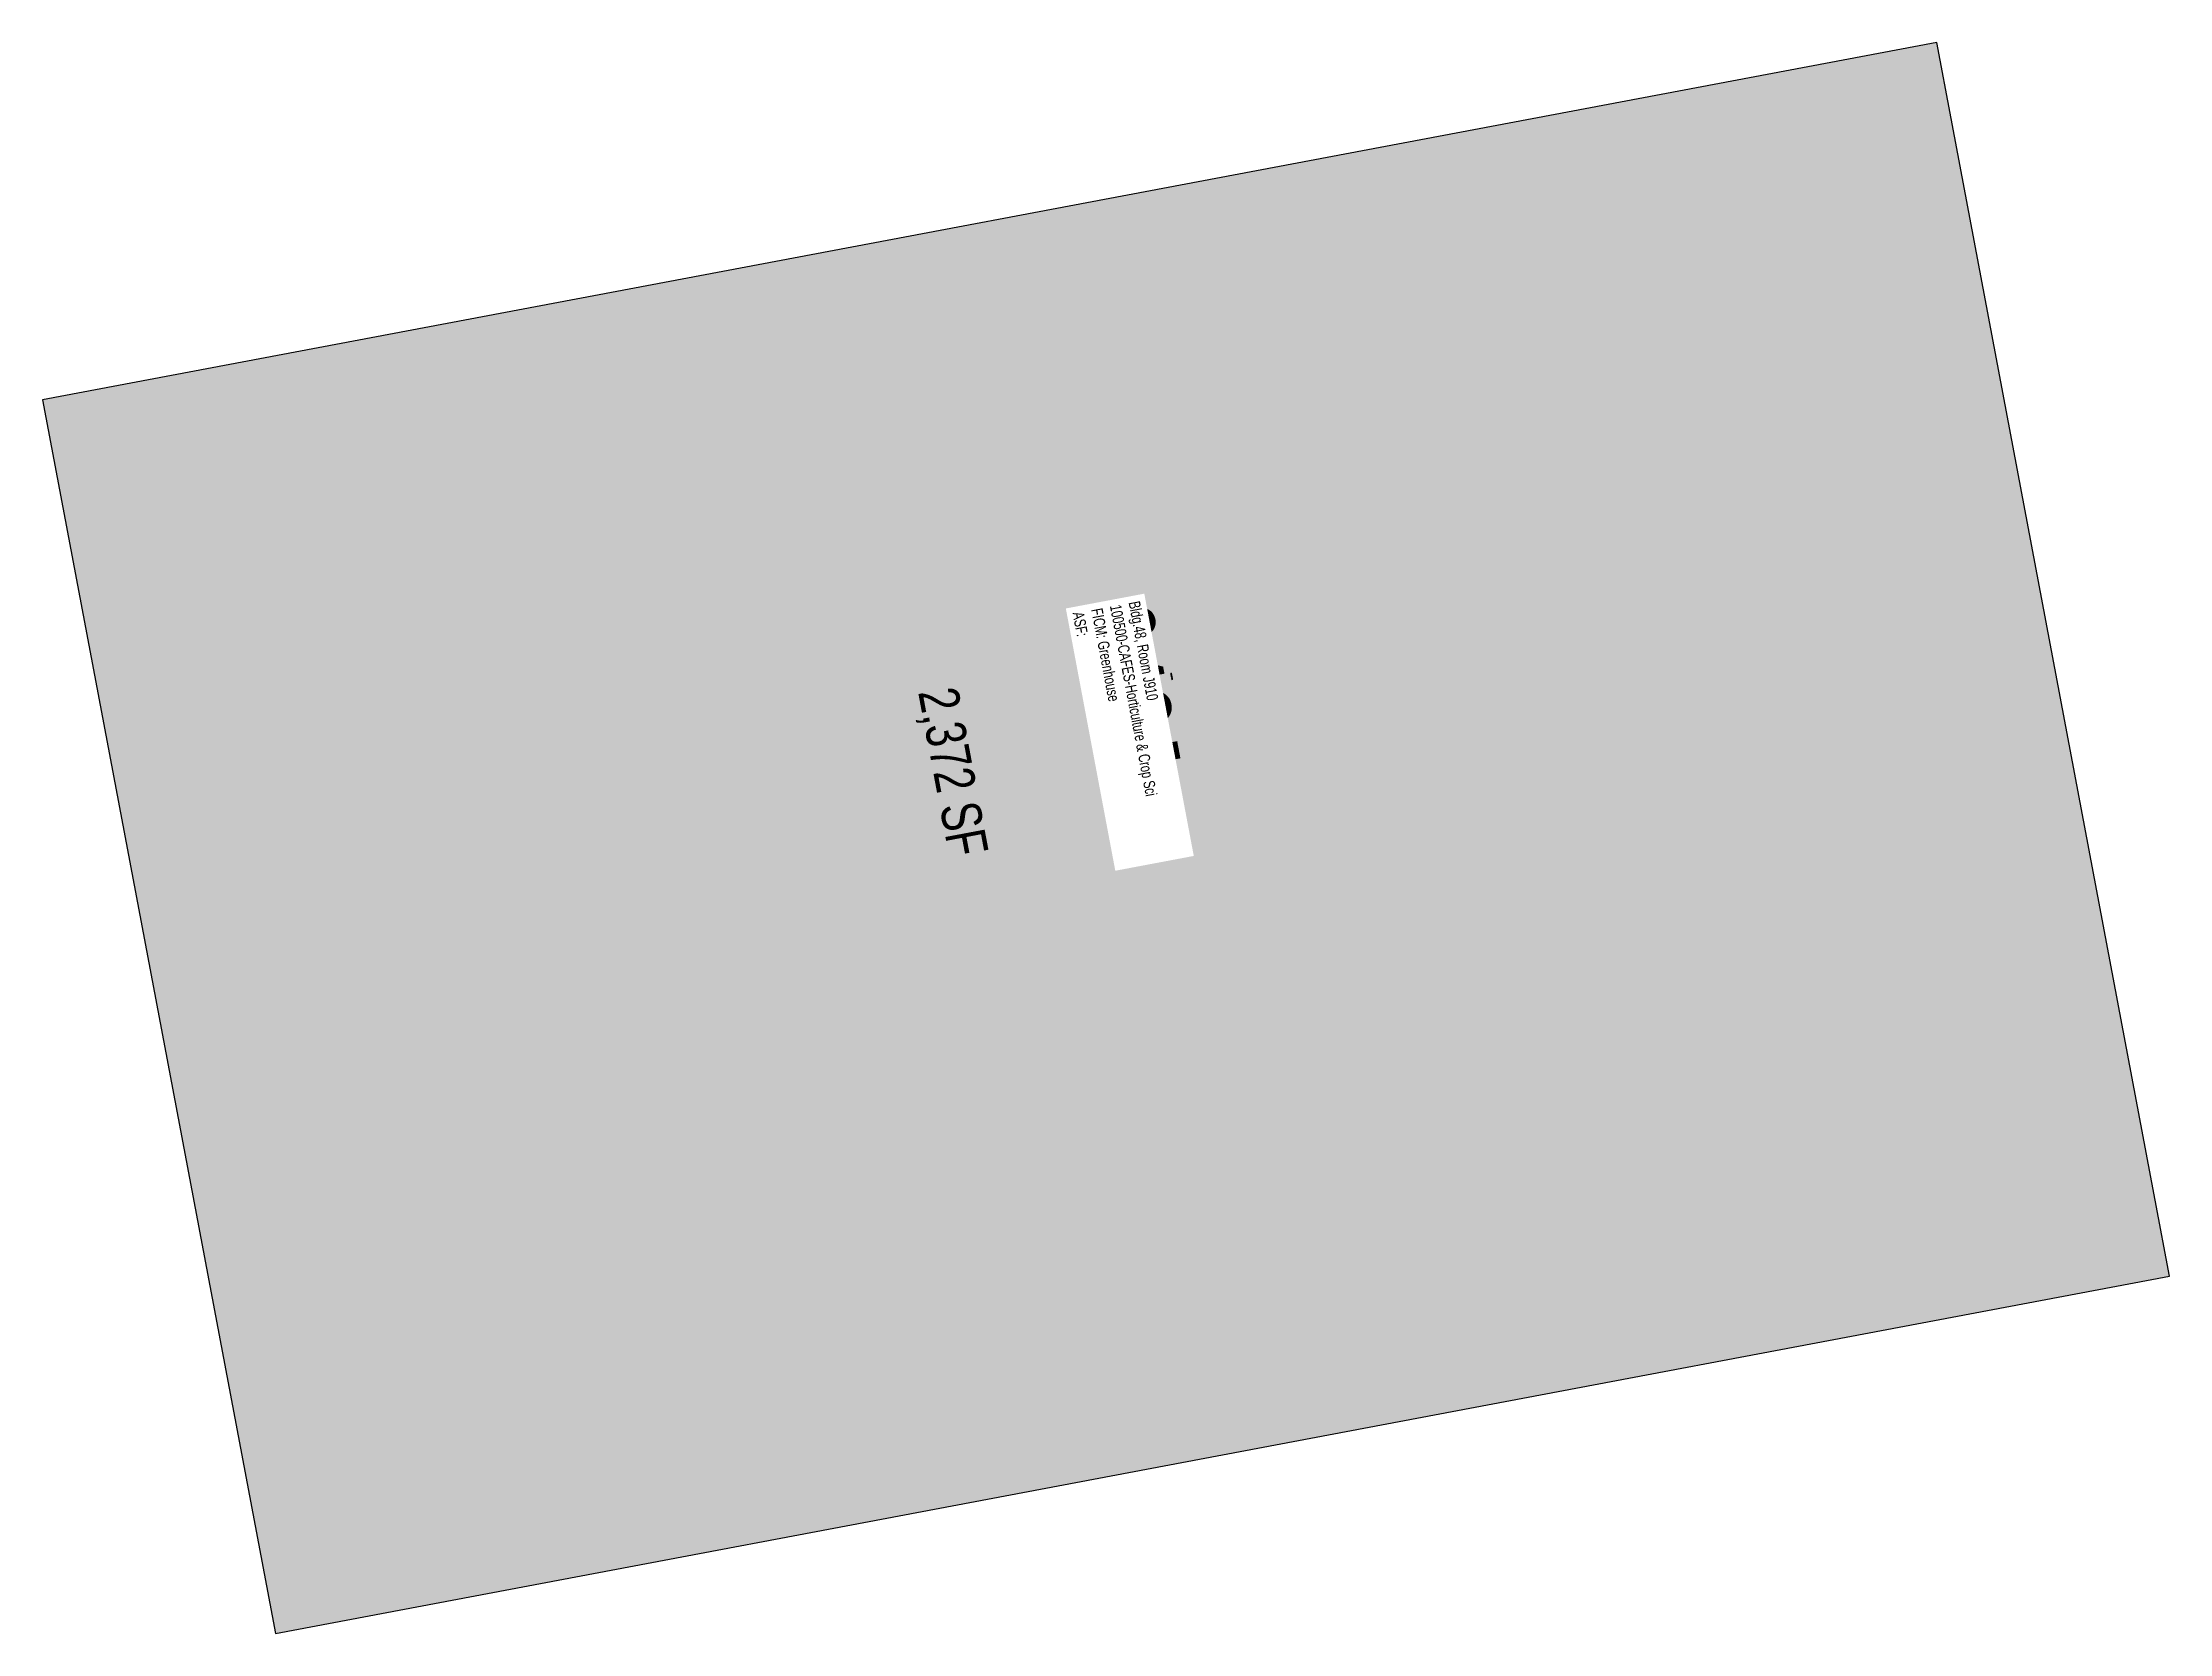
# Model space of a CAD drawing. Header units: inches. Extents: x 69205725 to 69206524, y 27711192 to 27711790.
import ezdxf
from ezdxf.enums import TextEntityAlignment as Align

# ---------------------------------------------------------------- set-up
doc = ezdxf.new("R2010")
doc.units = ezdxf.units.IN
doc.header["$MEASUREMENT"] = 0
for name, color, linetype in [('A-IDEN-RNUM', 7, 'Continuous'), ('A-IDEN-SNUM', 4, 'Continuous'), ('A-IDEN-VNUM', 4, 'Continuous'), ('A-WALL', 5, 'Continuous'), ('AREA-ASSIGN', 7, 'Continuous'), ('AREA-GROSS', 1, 'Continuous'), ('AREA-TEXT', 3, 'Continuous'), ('Rooms-Category-Color', 7, 'Continuous'), ('Rooms-College-Color', 7, 'Continuous'), ('Rooms-Department-Color', 7, 'Continuous'), ('Rooms-Division-Color', 7, 'Continuous'), ('Rooms-Information', 7, 'Continuous')]:
    doc.layers.add(name, color=color, linetype=linetype)
doc.styles.add('AREA', font='arial.ttf', dxfattribs={"width": 0.75, "height": 60})
doc.styles.add('ID', font='ARIALN.TTF', dxfattribs={"width": 0.85, "height": 0.25})
doc.styles.add('ROOMSNUMBER', font='TXT.SHX', dxfattribs={"height": 1})

msp = doc.modelspace()

# ---------------------------------------------------------------- hatches: boundary and pattern name
at = {"layer": 'Rooms-Category-Color', "true_color": 0xfbafa2}
msp.add_hatch(color=21, dxfattribs=at).paths.add_polyline_path([(69205725.36, 27711655.44), (69205812.85, 27711191.95), (69206524.5, 27711326.19), (69206437.04, 27711789.73)])
at = {"layer": 'Rooms-College-Color', "true_color": 0xadadad}
msp.add_hatch(color=253, dxfattribs=at).paths.add_polyline_path([(69205725.36, 27711655.44), (69205812.85, 27711191.95), (69206524.5, 27711326.19), (69206437.04, 27711789.73)])
at = {"layer": 'Rooms-Department-Color', "true_color": 0xe3c5e1}
msp.add_hatch(color=254, dxfattribs=at).paths.add_polyline_path([(69205725.36, 27711655.44), (69205812.85, 27711191.95), (69206524.5, 27711326.19), (69206437.04, 27711789.73)])
at = {"layer": 'Rooms-Division-Color', "true_color": 0xe3c5e1}
msp.add_hatch(color=254, dxfattribs=at).paths.add_polyline_path([(69205725.36, 27711655.44), (69205812.85, 27711191.95), (69206524.5, 27711326.19), (69206437.04, 27711789.73)])

# ---------------------------------------------------------------- linework, layer by layer
at = {"layer": 'A-WALL'}
msp.add_lwpolyline([(69205725.36, 27711655.44), (69205812.85, 27711191.95), (69206524.5, 27711326.19), (69206437.06, 27711789.74), (69205725.36, 27711655.46)], dxfattribs=at)
at = {"layer": 'AREA-ASSIGN'}
msp.add_lwpolyline([(69205725.36, 27711655.44), (69205812.85, 27711191.95), (69206524.5, 27711326.19), (69206437.04, 27711789.73)], close=True, dxfattribs=at)
at = {"layer": 'AREA-GROSS'}
msp.add_lwpolyline([(69205725.36, 27711655.44), (69205812.85, 27711191.95), (69206524.5, 27711326.19), (69206437.04, 27711789.73)], close=True, dxfattribs=at)

# ---------------------------------------------------------------- texts
at = {"layer": 'A-IDEN-RNUM', "style": 'ROOMSNUMBER'}
msp.add_text('0910-00', height=0.3, rotation=280.68192, dxfattribs=at).set_placement((69206149.6, 27711551.54), align=Align.MIDDLE)
at = {"layer": 'A-IDEN-SNUM', "style": 'ROOMSNUMBER'}
msp.add_text('0480J91000', height=0.3, rotation=280.68192, dxfattribs=at).set_placement((69206149.6, 27711551.54), align=Align.MIDDLE)
at = {"layer": 'A-IDEN-VNUM', "style": 'ID', "width": 0.85}
msp.add_text('048J', height=30, rotation=280.68192, dxfattribs=at).set_placement((69206132.7, 27711546.99), align=Align.MIDDLE)
at = {"layer": 'AREA-TEXT', "style": 'AREA', "width": 0.75}
msp.add_text('2,372 SF', height=15, rotation=280.68192, dxfattribs=at).set_placement((69206067.59, 27711515.77), align=Align.MIDDLE_CENTER)

# ---------------------------------------------------------------- next in the draw order: texts
at = {"layer": 'Rooms-Information', "insert": (69206112.28, 27711575.37), "char_height": 4.2857, "width": 96, "attachment_point": 7, "rotation": 280.68192, "style": 'ID', "bg_fill": 3, "box_fill_scale": 1.5, "bg_fill_color": 256, "bg_fill_true_color": 13158600, "bg_fill_transparency": 0}
msp.add_mtext('Bldg.48, Room J910^M^J100500-CAFES-Horticulture & Crop Sci^M^JFICM: Greenhouse^M^JASF: ', dxfattribs=at)

doc.saveas('drawing.dxf')
